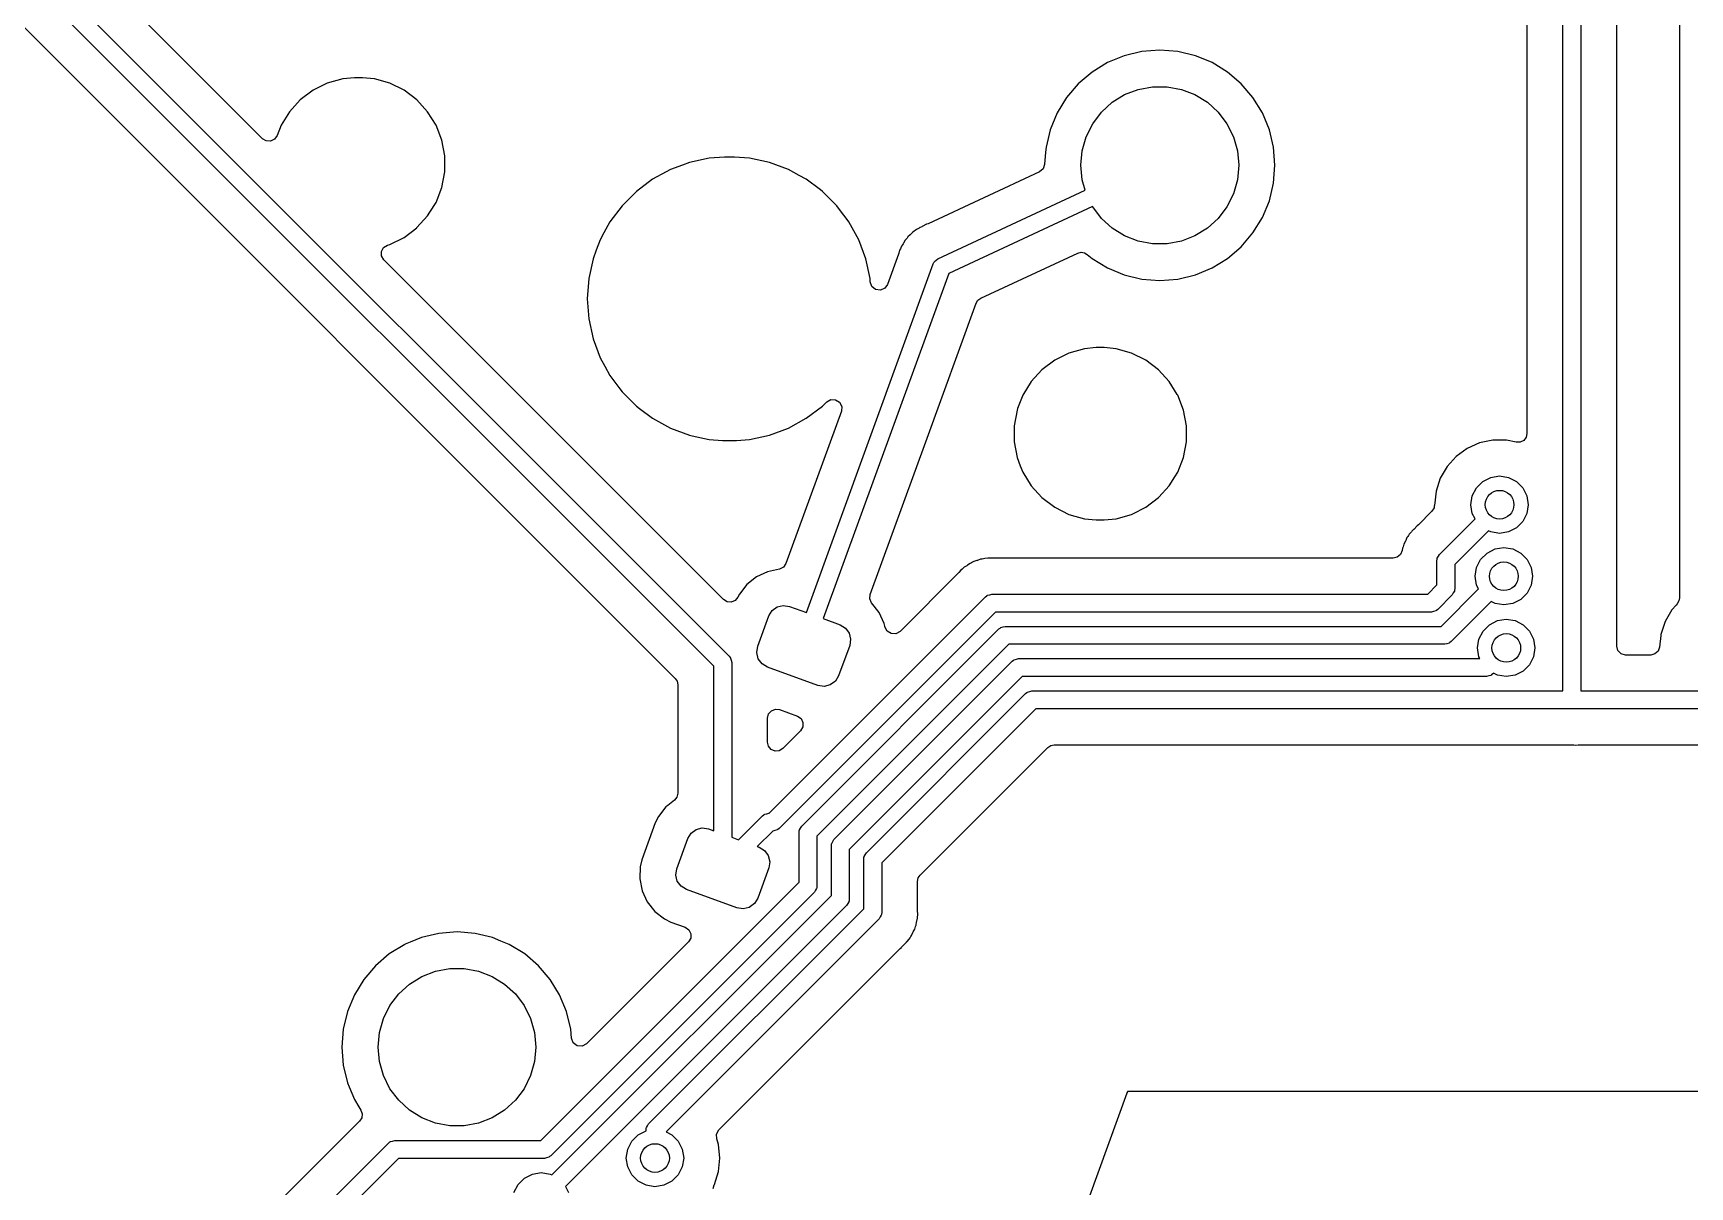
# Model space of a CAD drawing. Extents: x 1.74 to 9.58, y -5.96 to -1.79.
# Drawn here: x 4.716 to 5.625, y -3.85 to -3.217 of the extents above; entities that cross this region are included whole.
import ezdxf

# ---------------------------------------------------------------- set-up
doc = ezdxf.new("R2010")
doc.units = 0
doc.header["$MEASUREMENT"] = 0
doc.layers.add('BLACK', color=7, linetype='CONTINUOUS')

msp = doc.modelspace()

# ---------------------------------------------------------------- linework, layer by layer
at = {"layer": 'BLACK', "linetype": 'CONTINUOUS'}
for p, q in [((5.55508, -3.57776), (5.55508, -3.01775)), ((5.56492, -3.01757), (5.56492, -3.57776)), ((5.61907, -3.01768), (5.61907, -3.52665)), ((5.53537, -3.03402), (5.53537, -3.43647)), ((5.58463, -3.55317), (5.58463, -3.03423)), ((5.08916, -3.56413), (4.57347, -3.04844)), ((4.58449, -3.04554), (5.09756, -3.55862)), ((4.56052, -3.06336), (5.06803, -3.57087)), ((4.84156, -3.27474), (4.73093, -3.16412)), ((5.324, -3.22688), (5.31436, -3.22919)), ((5.33389, -3.2261), (5.324, -3.22688)), ((5.34378, -3.22688), (5.33389, -3.2261)), ((5.35342, -3.22919), (5.34378, -3.22688)), ((5.30519, -3.23299), (5.29674, -3.23817)), ((5.31436, -3.22919), (5.30519, -3.23299)), ((5.35591, -3.23022), (5.35342, -3.22919)), ((5.36258, -3.23299), (5.35591, -3.23022)), ((5.37104, -3.23817), (5.36258, -3.23299)), ((4.87712, -3.24424), (4.86928, -3.24815)), ((4.88554, -3.24184), (4.87712, -3.24424)), ((4.89208, -3.24124), (4.88554, -3.24184)), ((4.89645, -3.24124), (4.89208, -3.24124)), ((4.89208, -3.24124), (4.89208, -3.24124)), ((4.90299, -3.24184), (4.89645, -3.24124)), ((4.89645, -3.24124), (4.89645, -3.24124)), ((4.91141, -3.24424), (4.90299, -3.24184)), ((4.91925, -3.24815), (4.91141, -3.24424)), ((5.28919, -3.24461), (5.28275, -3.25215)), ((5.29674, -3.23817), (5.28919, -3.24461)), ((5.37858, -3.24461), (5.37104, -3.23817)), ((5.38502, -3.25215), (5.37858, -3.24461)), ((4.86229, -3.25342), (4.85638, -3.2599)), ((4.86928, -3.24815), (4.86229, -3.25342)), ((4.92624, -3.25342), (4.91925, -3.24815)), ((4.93214, -3.2599), (4.92624, -3.25342)), ((5.28275, -3.25215), (5.27757, -3.26061)), ((5.30779, -3.25475), (5.31458, -3.25054)), ((5.31458, -3.25054), (5.32204, -3.24765)), ((5.32204, -3.24765), (5.32989, -3.24618)), ((5.32989, -3.24618), (5.33788, -3.24618)), ((5.33788, -3.24618), (5.34574, -3.24765)), ((5.34574, -3.24765), (5.35319, -3.25054)), ((5.35319, -3.25054), (5.35999, -3.25475)), ((5.39021, -3.26061), (5.38502, -3.25215)), ((4.85638, -3.2599), (4.85177, -3.26735)), ((4.93675, -3.26735), (4.93214, -3.2599)), ((5.27757, -3.26061), (5.27377, -3.26977)), ((5.29707, -3.26651), (5.30188, -3.26013)), ((5.30188, -3.26013), (5.30779, -3.25475)), ((5.35999, -3.25475), (5.36589, -3.26013)), ((5.36589, -3.26013), (5.37071, -3.26651)), ((5.394, -3.26977), (5.39021, -3.26061)), ((4.85177, -3.26735), (4.84956, -3.27305)), ((4.93992, -3.27551), (4.93675, -3.26735)), ((4.93675, -3.26735), (4.93675, -3.26735)), ((5.27377, -3.26977), (5.27146, -3.27942)), ((5.29351, -3.27366), (5.29707, -3.26651)), ((5.37071, -3.26651), (5.37427, -3.27366)), ((5.39632, -3.27942), (5.394, -3.26977)), ((4.84362, -3.27597), (4.84156, -3.27474)), ((4.84602, -3.27607), (4.84362, -3.27597)), ((4.84817, -3.27501), (4.84602, -3.27607)), ((4.84956, -3.27305), (4.84817, -3.27501)), ((4.94153, -3.28412), (4.93992, -3.27551)), ((5.27146, -3.27942), (5.27125, -3.2821)), ((5.29058, -3.28931), (5.29132, -3.28135)), ((5.29132, -3.28135), (5.29351, -3.27366)), ((5.37427, -3.27366), (5.37646, -3.28135)), ((5.37646, -3.28135), (5.37719, -3.28931)), ((5.39709, -3.28931), (5.39632, -3.27942)), ((4.94153, -3.29288), (4.94153, -3.28412)), ((5.07196, -3.28917), (5.06535, -3.29163)), ((5.07577, -3.28775), (5.07196, -3.28917)), ((5.08664, -3.28538), (5.07577, -3.28775)), ((5.09496, -3.28479), (5.08664, -3.28538)), ((5.10052, -3.28479), (5.09496, -3.28479)), ((5.09496, -3.28479), (5.09496, -3.28479)), ((5.10884, -3.28538), (5.10052, -3.28479)), ((5.10052, -3.28479), (5.10052, -3.28479)), ((5.11971, -3.28775), (5.10884, -3.28538)), ((5.13013, -3.29163), (5.11971, -3.28775)), ((5.11971, -3.28775), (5.11971, -3.28775)), ((5.27072, -3.28886), (5.26986, -3.29126)), ((5.27125, -3.2821), (5.27072, -3.28881)), ((5.27072, -3.28881), (5.27072, -3.28886)), ((5.29132, -3.29726), (5.29058, -3.28931)), ((5.37719, -3.28931), (5.37646, -3.29726)), ((5.39632, -3.29919), (5.39709, -3.28931)), ((4.93992, -3.30149), (4.94153, -3.29288)), ((5.05558, -3.29697), (5.04668, -3.30363)), ((5.06306, -3.29288), (5.05558, -3.29697)), ((5.06535, -3.29163), (5.06306, -3.29288)), ((5.13603, -3.29486), (5.13013, -3.29163)), ((5.1399, -3.29697), (5.13603, -3.29486)), ((5.1477, -3.30281), (5.1399, -3.29697)), ((5.26791, -3.2929), (5.20674, -3.32142)), ((5.26986, -3.29126), (5.26791, -3.2929)), ((5.29294, -3.30297), (5.29132, -3.29726)), ((5.37646, -3.29726), (5.37427, -3.30495)), ((5.394, -3.30884), (5.39632, -3.29919)), ((4.93675, -3.30966), (4.93992, -3.30149)), ((5.04668, -3.30363), (5.03881, -3.3115)), ((5.1488, -3.30363), (5.1477, -3.30281)), ((5.15667, -3.3115), (5.1488, -3.30363)), ((5.21211, -3.34066), (5.29294, -3.30297)), ((5.37427, -3.30495), (5.37071, -3.3121)), ((5.39021, -3.318), (5.394, -3.30884)), ((4.92628, -3.32354), (4.93214, -3.31711)), ((4.93214, -3.31711), (4.93343, -3.31502)), ((4.93343, -3.31502), (4.93675, -3.30966)), ((5.03881, -3.3115), (5.03214, -3.32041)), ((5.15818, -3.31351), (5.15667, -3.3115)), ((5.16289, -3.31981), (5.15818, -3.31351)), ((5.29699, -3.31194), (5.21812, -3.34872)), ((5.29707, -3.3121), (5.29699, -3.31194)), ((5.30188, -3.31848), (5.29707, -3.3121)), ((5.37071, -3.3121), (5.36589, -3.31848)), ((5.38502, -3.32646), (5.39021, -3.318)), ((4.91925, -3.32886), (4.92624, -3.32358)), ((4.92624, -3.32358), (4.92628, -3.32354)), ((5.02884, -3.32646), (5.02681, -3.33017)), ((5.03214, -3.32041), (5.02884, -3.32646)), ((5.16334, -3.32041), (5.16289, -3.31981)), ((5.16867, -3.33017), (5.16334, -3.32041)), ((5.19844, -3.32594), (5.19726, -3.32719)), ((5.19911, -3.32552), (5.19844, -3.32594)), ((5.19972, -3.32506), (5.19911, -3.32552)), ((5.20031, -3.32454), (5.19972, -3.32506)), ((5.20185, -3.32377), (5.20031, -3.32454)), ((5.20225, -3.32354), (5.20185, -3.32377)), ((5.20238, -3.32346), (5.20225, -3.32354)), ((5.20337, -3.323), (5.20238, -3.32346)), ((5.2035, -3.32293), (5.20337, -3.323)), ((5.20597, -3.32168), (5.2035, -3.32293)), ((5.20674, -3.32142), (5.20597, -3.32168)), ((5.30779, -3.32387), (5.30188, -3.31848)), ((5.31458, -3.32807), (5.30779, -3.32387)), ((5.35999, -3.32387), (5.35319, -3.32807)), ((5.36589, -3.31848), (5.35999, -3.32387)), ((5.37858, -3.334), (5.38502, -3.32646)), ((4.9068, -3.33658), (4.90803, -3.33439)), ((4.90803, -3.33439), (4.91019, -3.33311)), ((4.91019, -3.33311), (4.91141, -3.33276)), ((4.91141, -3.33276), (4.91925, -3.32886)), ((5.02468, -3.3359), (5.02292, -3.34059)), ((5.02681, -3.33017), (5.02468, -3.3359)), ((5.17256, -3.34059), (5.16867, -3.33017)), ((5.19115, -3.3359), (5.19071, -3.33757)), ((5.19153, -3.33521), (5.19115, -3.3359)), ((5.19185, -3.33452), (5.19153, -3.33521)), ((5.19212, -3.33377), (5.19185, -3.33452)), ((5.19263, -3.33302), (5.19212, -3.33377)), ((5.19309, -3.33235), (5.19263, -3.33302)), ((5.19333, -3.33196), (5.19309, -3.33235)), ((5.19416, -3.33046), (5.19333, -3.33196)), ((5.19471, -3.32989), (5.19416, -3.33046)), ((5.19519, -3.32929), (5.19471, -3.32989)), ((5.19563, -3.32864), (5.19519, -3.32929)), ((5.19693, -3.32751), (5.19563, -3.32864)), ((5.19726, -3.32719), (5.19693, -3.32751)), ((5.32204, -3.33096), (5.31458, -3.32807)), ((5.32989, -3.33243), (5.32204, -3.33096)), ((5.33788, -3.33243), (5.32989, -3.33243)), ((5.34574, -3.33096), (5.33788, -3.33243)), ((5.35319, -3.32807), (5.34574, -3.33096)), ((5.37104, -3.34044), (5.37858, -3.334)), ((4.90681, -3.33909), (4.9068, -3.33658)), ((4.90807, -3.34126), (4.90681, -3.33909)), ((5.09449, -3.52767), (4.90807, -3.34126)), ((5.02292, -3.34059), (5.02056, -3.35147)), ((5.13995, -3.5347), (5.20957, -3.34344)), ((5.17492, -3.35147), (5.17256, -3.34059)), ((5.19058, -3.338), (5.18451, -3.35467)), ((5.19071, -3.33757), (5.19058, -3.338)), ((5.20957, -3.34344), (5.20998, -3.34266)), ((5.20998, -3.34266), (5.21003, -3.34249)), ((5.21003, -3.34249), (5.21011, -3.34242)), ((5.21011, -3.34242), (5.21023, -3.3422)), ((5.21023, -3.3422), (5.2112, -3.34146)), ((5.2112, -3.34146), (5.21211, -3.34066)), ((5.23568, -3.36227), (5.28886, -3.33747)), ((5.28886, -3.33747), (5.29066, -3.33702)), ((5.29066, -3.33702), (5.29249, -3.33727)), ((5.29249, -3.33727), (5.2941, -3.33819)), ((5.2941, -3.33819), (5.29674, -3.34044)), ((5.29674, -3.34044), (5.30519, -3.34562)), ((5.36258, -3.34562), (5.37104, -3.34044)), ((5.02056, -3.35147), (5.01977, -3.36256)), ((5.21812, -3.34872), (5.1492, -3.53807)), ((5.17506, -3.35335), (5.17492, -3.35147)), ((5.17594, -3.35582), (5.17506, -3.35335)), ((5.30519, -3.34562), (5.31436, -3.34942)), ((5.31436, -3.34942), (5.324, -3.35173)), ((5.324, -3.35173), (5.33389, -3.35251)), ((5.33389, -3.35251), (5.34378, -3.35173)), ((5.34378, -3.35173), (5.35342, -3.34942)), ((5.35342, -3.34942), (5.36258, -3.34562)), ((5.01977, -3.36256), (5.02056, -3.37366)), ((5.17797, -3.35747), (5.17594, -3.35582)), ((5.18057, -3.35784), (5.17797, -3.35747)), ((5.18299, -3.3568), (5.18057, -3.35784)), ((5.18451, -3.35467), (5.18299, -3.3568)), ((5.23315, -3.36503), (5.23414, -3.3634)), ((5.23414, -3.3634), (5.23568, -3.36227)), ((5.2055, -3.441), (5.23315, -3.36503)), ((5.02056, -3.37366), (5.02292, -3.38453)), ((5.02292, -3.38453), (5.02292, -3.38453)), ((5.02292, -3.38453), (5.02681, -3.39495)), ((5.2925, -3.38996), (5.28407, -3.39236)), ((5.29903, -3.38936), (5.2925, -3.38996)), ((5.3034, -3.38936), (5.29903, -3.38936)), ((5.29903, -3.38936), (5.29903, -3.38936)), ((5.30994, -3.38996), (5.3034, -3.38936)), ((5.3034, -3.38936), (5.3034, -3.38936)), ((5.31836, -3.39236), (5.30994, -3.38996)), ((5.02681, -3.39495), (5.02935, -3.3996)), ((5.02935, -3.3996), (5.03214, -3.40472)), ((5.27623, -3.39627), (5.26924, -3.40154)), ((5.28407, -3.39236), (5.27623, -3.39627)), ((5.32621, -3.39627), (5.31836, -3.39236)), ((5.3332, -3.40154), (5.32621, -3.39627)), ((5.03214, -3.40472), (5.03703, -3.41124)), ((5.26334, -3.40802), (5.25873, -3.41546)), ((5.26924, -3.40154), (5.26334, -3.40802)), ((5.3391, -3.40802), (5.3332, -3.40154)), ((5.3435, -3.41513), (5.3391, -3.40802)), ((5.03703, -3.41124), (5.03881, -3.41362)), ((5.03881, -3.41362), (5.04668, -3.42149)), ((5.15114, -3.41916), (5.15341, -3.41787)), ((5.15341, -3.41787), (5.15602, -3.41794)), ((5.15602, -3.41794), (5.15822, -3.41934)), ((5.25873, -3.41546), (5.2559, -3.42277)), ((5.34371, -3.41546), (5.3435, -3.41513)), ((5.34687, -3.42363), (5.34371, -3.41546)), ((5.04668, -3.42149), (5.04838, -3.42277)), ((5.04838, -3.42277), (5.05558, -3.42816)), ((5.15918, -3.42428), (5.12874, -3.50791)), ((5.1399, -3.42816), (5.1488, -3.42149)), ((5.1488, -3.42149), (5.15114, -3.41916)), ((5.15822, -3.41934), (5.15938, -3.42168)), ((5.15938, -3.42168), (5.15918, -3.42428)), ((5.25556, -3.42363), (5.25395, -3.43224)), ((5.2559, -3.42277), (5.25556, -3.42363)), ((5.34848, -3.43224), (5.34687, -3.42363)), ((5.05558, -3.42816), (5.05558, -3.42816)), ((5.05558, -3.42816), (5.06535, -3.43349)), ((5.06535, -3.43349), (5.07577, -3.43738)), ((5.11971, -3.43738), (5.13013, -3.43349)), ((5.13013, -3.43349), (5.1399, -3.42816)), ((5.25395, -3.43224), (5.25395, -3.441)), ((5.34848, -3.441), (5.34848, -3.43224)), ((5.07577, -3.43738), (5.07577, -3.43738)), ((5.07577, -3.43738), (5.07577, -3.43738)), ((5.07577, -3.43738), (5.07732, -3.43771)), ((5.07732, -3.43771), (5.08664, -3.43974)), ((5.08664, -3.43974), (5.09391, -3.44026)), ((5.09391, -3.44026), (5.09496, -3.44034)), ((5.09496, -3.44034), (5.09496, -3.44034)), ((5.09496, -3.44034), (5.10052, -3.44034)), ((5.10052, -3.44034), (5.10157, -3.44026)), ((5.10052, -3.44034), (5.10052, -3.44034)), ((5.10157, -3.44026), (5.10884, -3.43974)), ((5.10884, -3.43974), (5.11971, -3.43738)), ((5.17502, -3.52475), (5.2055, -3.441)), ((5.25395, -3.441), (5.25556, -3.44961)), ((5.34687, -3.44961), (5.34848, -3.441)), ((5.50251, -3.44467), (5.49648, -3.44905)), ((5.50932, -3.44164), (5.50251, -3.44467)), ((5.51661, -3.44009), (5.50932, -3.44164)), ((5.52406, -3.44009), (5.51661, -3.44009)), ((5.51661, -3.44009), (5.51661, -3.44009)), ((5.52948, -3.44124), (5.52406, -3.44009)), ((5.52406, -3.44009), (5.52406, -3.44009)), ((5.53163, -3.44122), (5.52948, -3.44124)), ((5.53356, -3.44026), (5.53163, -3.44122)), ((5.5349, -3.43857), (5.53356, -3.44026)), ((5.53537, -3.43647), (5.5349, -3.43857)), ((5.25556, -3.44961), (5.25735, -3.45423)), ((5.25735, -3.45423), (5.25873, -3.45778)), ((5.34371, -3.45778), (5.34687, -3.44961)), ((5.49648, -3.44905), (5.49149, -3.45459)), ((5.25873, -3.45778), (5.26334, -3.46523)), ((5.3391, -3.46523), (5.34214, -3.4603)), ((5.34214, -3.4603), (5.34371, -3.45778)), ((5.48777, -3.46105), (5.48547, -3.46813)), ((5.49149, -3.45459), (5.48777, -3.46105)), ((5.50759, -3.46629), (5.51108, -3.46281)), ((5.51108, -3.46281), (5.51547, -3.46057)), ((5.51547, -3.46057), (5.52033, -3.4598)), ((5.52033, -3.4598), (5.5252, -3.46057)), ((5.5252, -3.46057), (5.52959, -3.46281)), ((5.52959, -3.46281), (5.53307, -3.46629)), ((5.26334, -3.46523), (5.26924, -3.4717)), ((5.26924, -3.4717), (5.27623, -3.47698)), ((5.32621, -3.47698), (5.3332, -3.4717)), ((5.3332, -3.4717), (5.33345, -3.47143)), ((5.33345, -3.47143), (5.3391, -3.46523)), ((5.48547, -3.46813), (5.48463, -3.47606)), ((5.50459, -3.47555), (5.50536, -3.47068)), ((5.50536, -3.47068), (5.50759, -3.46629)), ((5.53307, -3.46629), (5.53531, -3.47068)), ((5.53531, -3.47068), (5.53608, -3.47555)), ((5.27623, -3.47698), (5.28407, -3.48088)), ((5.28407, -3.48088), (5.2925, -3.48328)), ((5.30994, -3.48328), (5.31836, -3.48088)), ((5.31836, -3.48088), (5.31913, -3.4805)), ((5.31913, -3.4805), (5.32621, -3.47698)), ((5.48324, -3.47909), (5.47577, -3.48656)), ((5.48439, -3.47727), (5.48324, -3.47909)), ((5.48453, -3.47605), (5.48439, -3.47727)), ((5.48463, -3.47606), (5.48453, -3.47605)), ((5.50536, -3.48041), (5.50459, -3.47555)), ((5.50685, -3.48334), (5.50536, -3.48041)), ((5.53531, -3.48041), (5.53307, -3.4848)), ((5.53608, -3.47555), (5.53531, -3.48041)), ((5.2925, -3.48328), (5.29903, -3.48389)), ((5.29903, -3.48389), (5.29903, -3.48389)), ((5.29903, -3.48389), (5.3034, -3.48389)), ((5.3034, -3.48389), (5.30994, -3.48328)), ((5.3034, -3.48389), (5.3034, -3.48389)), ((5.47197, -3.49043), (5.4708, -3.49169)), ((5.47227, -3.49008), (5.47197, -3.49043)), ((5.47237, -3.48996), (5.47227, -3.49008)), ((5.47314, -3.48919), (5.47237, -3.48996)), ((5.47324, -3.48908), (5.47314, -3.48919)), ((5.47513, -3.48707), (5.47324, -3.48908)), ((5.47577, -3.48656), (5.47513, -3.48707)), ((5.4874, -3.5028), (5.50685, -3.48334)), ((5.51422, -3.48989), (5.4958, -3.50831)), ((5.51547, -3.49052), (5.51422, -3.48989)), ((5.52033, -3.49129), (5.51547, -3.49052)), ((5.5252, -3.49052), (5.52033, -3.49129)), ((5.52959, -3.48829), (5.5252, -3.49052)), ((5.53307, -3.4848), (5.52959, -3.48829)), ((5.46704, -3.49935), (5.46682, -3.50078)), ((5.46736, -3.49863), (5.46704, -3.49935)), ((5.4676, -3.4979), (5.46736, -3.49863)), ((5.4678, -3.49714), (5.4676, -3.4979)), ((5.46863, -3.49563), (5.4678, -3.49714)), ((5.46883, -3.49522), (5.46863, -3.49563)), ((5.46951, -3.49364), (5.46883, -3.49522)), ((5.47, -3.49302), (5.46951, -3.49364)), ((5.47042, -3.49238), (5.47, -3.49302)), ((5.4708, -3.49169), (5.47042, -3.49238)), ((5.51783, -3.49985), (5.52269, -3.49908)), ((5.52269, -3.49908), (5.52756, -3.49985)), ((5.12874, -3.50791), (5.12734, -3.50993)), ((5.22838, -3.50879), (5.228, -3.50904)), ((5.22977, -3.50778), (5.22838, -3.50879)), ((5.23051, -3.50749), (5.22977, -3.50778)), ((5.2312, -3.50715), (5.23051, -3.50749)), ((5.23187, -3.50675), (5.2312, -3.50715)), ((5.23353, -3.50627), (5.23187, -3.50675)), ((5.23396, -3.50612), (5.23353, -3.50627)), ((5.23556, -3.50549), (5.23396, -3.50612)), ((5.23634, -3.50539), (5.23556, -3.50549)), ((5.23709, -3.50523), (5.23634, -3.50539)), ((5.23785, -3.50501), (5.23709, -3.50523)), ((5.23957, -3.50496), (5.23785, -3.50501)), ((5.24003, -3.50492), (5.23957, -3.50496)), ((5.24018, -3.5049), (5.24003, -3.50492)), ((5.24127, -3.5049), (5.24018, -3.5049)), ((5.24142, -3.5049), (5.24127, -3.5049)), ((5.24418, -3.50481), (5.24142, -3.5049)), ((5.24499, -3.5049), (5.24418, -3.50481)), ((5.43658, -3.5049), (5.24499, -3.5049)), ((5.46199, -3.5049), (5.43658, -3.5049)), ((5.46421, -3.50437), (5.46199, -3.5049)), ((5.46594, -3.50289), (5.46421, -3.50437)), ((5.46682, -3.50078), (5.46594, -3.50289)), ((5.48596, -3.50628), (5.48608, -3.50541)), ((5.48596, -3.51955), (5.48596, -3.50628)), ((5.48607, -3.50523), (5.48612, -3.50514)), ((5.48608, -3.50541), (5.48607, -3.50523)), ((5.48612, -3.50514), (5.48616, -3.50489)), ((5.48616, -3.50489), (5.48681, -3.50386)), ((5.48681, -3.50386), (5.4874, -3.5028)), ((5.4958, -3.50831), (5.4958, -3.52159)), ((5.50772, -3.50996), (5.50995, -3.50557)), ((5.50995, -3.50557), (5.51344, -3.50208)), ((5.51344, -3.50208), (5.51783, -3.49985)), ((5.52756, -3.49985), (5.53195, -3.50208)), ((5.53195, -3.50208), (5.53544, -3.50557)), ((5.53544, -3.50557), (5.53767, -3.50996)), ((5.11258, -3.51519), (5.10734, -3.51933)), ((5.11863, -3.51236), (5.11258, -3.51519)), ((5.12514, -3.51102), (5.11863, -3.51236)), ((5.12734, -3.50993), (5.12514, -3.51102)), ((5.22334, -3.5131), (5.19135, -3.54509)), ((5.22364, -3.51276), (5.22334, -3.5131)), ((5.22474, -3.51143), (5.22364, -3.51276)), ((5.22538, -3.51097), (5.22474, -3.51143)), ((5.22596, -3.51047), (5.22538, -3.51097)), ((5.22652, -3.50991), (5.22596, -3.51047)), ((5.228, -3.50904), (5.22652, -3.50991)), ((5.50695, -3.51483), (5.50772, -3.50996)), ((5.50772, -3.51969), (5.50695, -3.51483)), ((5.53767, -3.50996), (5.53844, -3.51483)), ((5.53844, -3.51483), (5.53767, -3.51969)), ((5.10233, -3.52635), (5.10087, -3.52813)), ((5.1032, -3.52457), (5.10233, -3.52635)), ((5.10734, -3.51933), (5.1032, -3.52457)), ((5.11948, -3.64482), (5.23825, -3.52605)), ((5.17479, -3.5272), (5.17502, -3.52475)), ((5.23825, -3.52605), (5.23896, -3.52552)), ((5.23896, -3.52552), (5.23907, -3.52539)), ((5.23907, -3.52539), (5.23917, -3.52536)), ((5.23917, -3.52536), (5.23937, -3.52521)), ((5.23937, -3.52521), (5.24056, -3.52495)), ((5.24056, -3.52495), (5.24173, -3.52461)), ((5.24173, -3.52461), (5.43346, -3.52461)), ((5.43346, -3.52461), (5.47663, -3.52461)), ((5.47663, -3.52461), (5.4809, -3.52461)), ((5.4809, -3.52461), (5.48596, -3.51955)), ((5.49436, -3.52507), (5.48642, -3.53301)), ((5.48824, -3.54232), (5.50878, -3.52178)), ((5.49494, -3.524), (5.49436, -3.52507)), ((5.4956, -3.52297), (5.49494, -3.524)), ((5.49564, -3.52273), (5.4956, -3.52297)), ((5.49569, -3.52263), (5.49564, -3.52273)), ((5.4958, -3.52159), (5.49567, -3.52246)), ((5.49567, -3.52246), (5.49569, -3.52263)), ((5.50878, -3.52178), (5.50772, -3.51969)), ((5.53544, -3.52408), (5.53195, -3.52757)), ((5.53767, -3.51969), (5.53544, -3.52408)), ((5.61907, -3.52665), (5.61875, -3.5284)), ((5.09646, -3.52887), (5.09449, -3.52767)), ((5.09875, -3.52904), (5.09646, -3.52887)), ((5.10087, -3.52813), (5.09875, -3.52904)), ((5.11935, -3.53663), (5.12114, -3.53368)), ((5.12114, -3.53368), (5.12393, -3.53163)), ((5.12393, -3.53163), (5.12729, -3.53081)), ((5.24377, -3.53445), (5.125, -3.65322)), ((5.12729, -3.53081), (5.1307, -3.53134)), ((5.1307, -3.53134), (5.13995, -3.5347)), ((5.17578, -3.52945), (5.17479, -3.5272)), ((5.1799, -3.53466), (5.17578, -3.52945)), ((5.18272, -3.54072), (5.1799, -3.53466)), ((5.43346, -3.53445), (5.24377, -3.53445)), ((5.47663, -3.53445), (5.43346, -3.53445)), ((5.48294, -3.53445), (5.47663, -3.53445)), ((5.48411, -3.53411), (5.48294, -3.53445)), ((5.4853, -3.53385), (5.48411, -3.53411)), ((5.4855, -3.5337), (5.4853, -3.53385)), ((5.4856, -3.53367), (5.4855, -3.5337)), ((5.48571, -3.53353), (5.4856, -3.53367)), ((5.48642, -3.53301), (5.48571, -3.53353)), ((5.51574, -3.52874), (5.49376, -3.55072)), ((5.51783, -3.5298), (5.51574, -3.52874)), ((5.52269, -3.53057), (5.51783, -3.5298)), ((5.52756, -3.5298), (5.52269, -3.53057)), ((5.53195, -3.52757), (5.52756, -3.5298)), ((5.61486, -3.5332), (5.61113, -3.53965)), ((5.61716, -3.53065), (5.61486, -3.5332)), ((5.61782, -3.52991), (5.61716, -3.53065)), ((5.61875, -3.5284), (5.61782, -3.52991)), ((5.11329, -3.55328), (5.11935, -3.53663)), ((5.13739, -3.65196), (5.24559, -3.54376)), ((5.1492, -3.53807), (5.15845, -3.54144)), ((5.15845, -3.54144), (5.16141, -3.54323)), ((5.16141, -3.54323), (5.16345, -3.54602)), ((5.18303, -3.54223), (5.18272, -3.54072)), ((5.18311, -3.54262), (5.18303, -3.54223)), ((5.1843, -3.54493), (5.18311, -3.54262)), ((5.18649, -3.54631), (5.1843, -3.54493)), ((5.19135, -3.54509), (5.18909, -3.54637)), ((5.24559, -3.54376), (5.24629, -3.54324)), ((5.24629, -3.54324), (5.24641, -3.5431)), ((5.24641, -3.5431), (5.24651, -3.54307)), ((5.24651, -3.54307), (5.24671, -3.54292)), ((5.24671, -3.54292), (5.2479, -3.54267)), ((5.2479, -3.54267), (5.24907, -3.54232)), ((5.24907, -3.54232), (5.45276, -3.54232)), ((5.45276, -3.54232), (5.46929, -3.54232)), ((5.46929, -3.54232), (5.48824, -3.54232)), ((5.50904, -3.54929), (5.51128, -3.5449)), ((5.51128, -3.5449), (5.51476, -3.54141)), ((5.51476, -3.54141), (5.51915, -3.53918)), ((5.51915, -3.53918), (5.52402, -3.53841)), ((5.52402, -3.53841), (5.52888, -3.53918)), ((5.52888, -3.53918), (5.53327, -3.54141)), ((5.53327, -3.54141), (5.53676, -3.5449)), ((5.53676, -3.5449), (5.53899, -3.54929)), ((5.61113, -3.53965), (5.60883, -3.54674)), ((5.11277, -3.5567), (5.11329, -3.55328)), ((5.25111, -3.55217), (5.1458, -3.65748)), ((5.16375, -3.55279), (5.15769, -3.56944)), ((5.16345, -3.54602), (5.16427, -3.54937)), ((5.16427, -3.54937), (5.16375, -3.55279)), ((5.18909, -3.54637), (5.18649, -3.54631)), ((5.45276, -3.55217), (5.25111, -3.55217)), ((5.46929, -3.55217), (5.45276, -3.55217)), ((5.49028, -3.55217), (5.46929, -3.55217)), ((5.49144, -3.55182), (5.49028, -3.55217)), ((5.49263, -3.55156), (5.49144, -3.55182)), ((5.49283, -3.55141), (5.49263, -3.55156)), ((5.49294, -3.55138), (5.49283, -3.55141)), ((5.49305, -3.55125), (5.49294, -3.55138)), ((5.49376, -3.55072), (5.49305, -3.55125)), ((5.50827, -3.55415), (5.50904, -3.54929)), ((5.50904, -3.55902), (5.50827, -3.55415)), ((5.53899, -3.54929), (5.53976, -3.55415)), ((5.53976, -3.55415), (5.53899, -3.55902)), ((5.58528, -3.55561), (5.58463, -3.55317)), ((5.6081, -3.55368), (5.60729, -3.5559)), ((5.60878, -3.54725), (5.6081, -3.55368)), ((5.60883, -3.54674), (5.60878, -3.54725)), ((5.09756, -3.55862), (5.09809, -3.55932)), ((5.09809, -3.55932), (5.09822, -3.55943)), ((5.09822, -3.55943), (5.09825, -3.55954)), ((5.09825, -3.55954), (5.0984, -3.55974)), ((5.0984, -3.55974), (5.09866, -3.56093)), ((5.09866, -3.56093), (5.099, -3.56209)), ((5.099, -3.56209), (5.099, -3.65806)), ((5.11359, -3.56005), (5.11277, -3.5567)), ((5.11563, -3.56284), (5.11359, -3.56005)), ((5.11859, -3.56463), (5.11563, -3.56284)), ((5.15511, -3.6593), (5.25293, -3.56148)), ((5.25293, -3.56148), (5.25363, -3.56095)), ((5.25363, -3.56095), (5.25375, -3.56082)), ((5.25375, -3.56082), (5.25385, -3.56079)), ((5.25385, -3.56079), (5.25405, -3.56064)), ((5.25405, -3.56064), (5.25524, -3.56038)), ((5.25524, -3.56038), (5.25641, -3.56004)), ((5.25641, -3.56004), (5.50956, -3.56004)), ((5.50956, -3.56004), (5.50904, -3.55902)), ((5.53676, -3.56341), (5.53327, -3.56689)), ((5.53899, -3.55902), (5.53676, -3.56341)), ((5.58707, -3.5574), (5.58528, -3.55561)), ((5.58951, -3.55805), (5.58707, -3.5574)), ((5.60325, -3.55805), (5.58951, -3.55805)), ((5.60554, -3.55748), (5.60325, -3.55805)), ((5.60729, -3.5559), (5.60554, -3.55748)), ((5.06803, -3.57087), (5.06909, -3.57245)), ((5.06909, -3.57245), (5.06946, -3.57432)), ((5.08916, -3.65448), (5.08916, -3.56413)), ((5.14633, -3.57473), (5.11859, -3.56463)), ((5.15589, -3.57239), (5.15311, -3.57444)), ((5.15769, -3.56944), (5.15589, -3.57239)), ((5.25845, -3.56988), (5.16351, -3.66482)), ((5.51321, -3.56988), (5.25845, -3.56988)), ((5.51438, -3.56954), (5.51321, -3.56988)), ((5.51557, -3.56928), (5.51438, -3.56954)), ((5.51577, -3.56913), (5.51557, -3.56928)), ((5.51587, -3.5691), (5.51577, -3.56913)), ((5.51598, -3.56897), (5.51587, -3.5691)), ((5.51669, -3.56844), (5.51598, -3.56897)), ((5.51706, -3.56807), (5.51669, -3.56844)), ((5.51915, -3.56913), (5.51706, -3.56807)), ((5.52402, -3.5699), (5.51915, -3.56913)), ((5.52888, -3.56913), (5.52402, -3.5699)), ((5.53327, -3.56689), (5.52888, -3.56913)), ((5.06946, -3.57432), (5.06946, -3.63387)), ((5.14975, -3.57526), (5.14633, -3.57473)), ((5.15311, -3.57444), (5.14975, -3.57526)), ((5.1729, -3.66657), (5.26027, -3.5792)), ((5.26027, -3.5792), (5.26097, -3.57867)), ((5.26097, -3.57867), (5.26109, -3.57854)), ((5.26109, -3.57854), (5.26119, -3.57851)), ((5.26119, -3.57851), (5.26139, -3.57836)), ((5.26139, -3.57836), (5.26258, -3.5781)), ((5.26258, -3.5781), (5.26375, -3.57776)), ((5.26375, -3.57776), (5.55508, -3.57776)), ((5.56492, -3.57776), (6.28543, -3.57776)), ((5.11871, -3.59262), (5.11926, -3.59037)), ((5.11926, -3.59037), (5.12079, -3.58862)), ((5.12079, -3.58862), (5.12295, -3.58778)), ((5.12295, -3.58778), (5.12526, -3.58803)), ((5.12526, -3.58803), (5.13502, -3.59159)), ((5.26579, -3.5876), (5.1813, -3.67209)), ((5.5626, -3.5876), (5.26579, -3.5876)), ((6.28051, -3.5876), (5.5626, -3.5876)), ((5.11871, -3.60594), (5.11871, -3.59262)), ((5.13681, -3.59963), (5.12704, -3.60939)), ((5.13502, -3.59159), (5.13703, -3.59296)), ((5.13804, -3.59754), (5.13681, -3.59963)), ((5.13703, -3.59296), (5.13812, -3.59512)), ((5.13812, -3.59512), (5.13804, -3.59754)), ((5.11924, -3.60815), (5.11871, -3.60594)), ((5.12072, -3.60989), (5.11924, -3.60815)), ((5.20243, -3.67882), (5.27252, -3.60873)), ((5.27252, -3.60873), (5.2741, -3.60767)), ((5.2741, -3.60767), (5.27597, -3.6073)), ((5.27597, -3.6073), (5.55949, -3.6073)), ((5.55949, -3.6073), (5.56028, -3.6073)), ((5.56028, -3.6073), (5.56104, -3.60736)), ((5.56104, -3.60736), (5.56182, -3.60749)), ((5.56182, -3.60749), (5.56353, -3.60732)), ((5.56353, -3.60732), (5.56399, -3.6073)), ((5.56399, -3.6073), (5.56415, -3.6073)), ((5.56415, -3.6073), (6.25593, -3.6073)), ((5.12283, -3.61076), (5.12072, -3.60989)), ((5.1251, -3.61058), (5.12283, -3.61076)), ((5.12704, -3.60939), (5.1251, -3.61058)), ((5.06897, -3.636), (5.0676, -3.6377)), ((5.06946, -3.63387), (5.06897, -3.636)), ((5.0629, -3.64141), (5.05876, -3.64665)), ((5.06399, -3.64056), (5.0629, -3.64141)), ((5.0676, -3.6377), (5.06399, -3.64056)), ((5.1171, -3.64542), (5.11829, -3.64516)), ((5.11829, -3.64516), (5.11946, -3.64482)), ((5.11946, -3.64482), (5.11948, -3.64482)), ((5.05705, -3.65019), (5.04969, -3.67042)), ((5.05876, -3.64665), (5.05705, -3.65019)), ((5.07671, -3.65576), (5.0795, -3.65372)), ((5.0795, -3.65372), (5.08285, -3.6529)), ((5.08285, -3.6529), (5.08627, -3.65342)), ((5.08627, -3.65342), (5.08916, -3.65448)), ((5.1028, -3.65944), (5.11598, -3.64626)), ((5.11598, -3.64626), (5.11669, -3.64574)), ((5.11669, -3.64574), (5.1168, -3.6456)), ((5.1168, -3.6456), (5.1169, -3.64557)), ((5.1169, -3.64557), (5.1171, -3.64542)), ((5.12269, -3.65432), (5.12152, -3.65466)), ((5.12388, -3.65406), (5.12269, -3.65432)), ((5.12407, -3.65391), (5.12388, -3.65406)), ((5.12418, -3.65388), (5.12407, -3.65391)), ((5.12429, -3.65375), (5.12418, -3.65388)), ((5.125, -3.65322), (5.12429, -3.65375)), ((5.13607, -3.65439), (5.13612, -3.6543)), ((5.13612, -3.6543), (5.13615, -3.65405)), ((5.13615, -3.65405), (5.13681, -3.65303)), ((5.13681, -3.65303), (5.13739, -3.65196)), ((5.06886, -3.67537), (5.07492, -3.65872)), ((5.07492, -3.65872), (5.07671, -3.65576)), ((5.099, -3.65806), (5.1028, -3.65944)), ((5.1215, -3.65466), (5.11301, -3.66316)), ((5.11301, -3.66316), (5.11402, -3.66352)), ((5.12152, -3.65466), (5.1215, -3.65466)), ((5.13595, -3.65544), (5.13608, -3.65457)), ((5.13595, -3.68268), (5.13595, -3.65544)), ((5.13608, -3.65457), (5.13607, -3.65439)), ((5.1458, -3.65748), (5.1458, -3.68472)), ((5.15367, -3.66278), (5.15379, -3.66191)), ((5.15367, -3.69002), (5.15367, -3.66278)), ((5.15378, -3.66173), (5.15383, -3.66164)), ((5.15379, -3.66191), (5.15378, -3.66173)), ((5.15383, -3.66164), (5.15387, -3.66139)), ((5.15387, -3.66139), (5.15453, -3.66037)), ((5.15453, -3.66037), (5.15511, -3.6593)), ((5.04969, -3.67042), (5.04873, -3.67423)), ((5.11402, -3.66352), (5.11697, -3.66532)), ((5.11697, -3.66532), (5.11901, -3.6681)), ((5.11901, -3.6681), (5.11984, -3.67146)), ((5.11984, -3.67146), (5.11931, -3.67488)), ((5.16351, -3.66482), (5.16351, -3.69206)), ((5.17146, -3.67005), (5.17158, -3.66918)), ((5.17146, -3.69728), (5.17146, -3.67005)), ((5.17157, -3.669), (5.17162, -3.66891)), ((5.17158, -3.66918), (5.17157, -3.669)), ((5.17162, -3.66891), (5.17166, -3.66866)), ((5.17166, -3.66866), (5.17231, -3.66764)), ((5.17231, -3.66764), (5.1729, -3.66657)), ((5.1813, -3.67209), (5.1813, -3.69932)), ((5.04854, -3.68062), (5.04853, -3.6809)), ((5.04853, -3.6809), (5.04988, -3.68744)), ((5.04873, -3.67423), (5.04854, -3.68062)), ((5.04873, -3.67423), (5.04873, -3.67423)), ((5.04873, -3.67423), (5.04873, -3.67423)), ((5.06833, -3.67878), (5.06886, -3.67537)), ((5.06915, -3.68214), (5.06833, -3.67878)), ((5.11931, -3.67488), (5.11325, -3.69152)), ((5.201, -3.68227), (5.20138, -3.6804)), ((5.20138, -3.6804), (5.20243, -3.67882)), ((4.99423, -3.8244), (5.13595, -3.68268)), ((5.14435, -3.6882), (4.99975, -3.8328)), ((5.00033, -3.84336), (5.15367, -3.69002)), ((5.04988, -3.68744), (5.0527, -3.69349)), ((5.0712, -3.68493), (5.06915, -3.68214)), ((5.07415, -3.68672), (5.0712, -3.68493)), ((5.1019, -3.69682), (5.07415, -3.68672)), ((5.14494, -3.68713), (5.14435, -3.6882)), ((5.1456, -3.6861), (5.14494, -3.68713)), ((5.14563, -3.68586), (5.1456, -3.6861)), ((5.14568, -3.68576), (5.14563, -3.68586)), ((5.1458, -3.68472), (5.14567, -3.68559)), ((5.14567, -3.68559), (5.14568, -3.68576)), ((5.201, -3.69793), (5.201, -3.68227)), ((5.16207, -3.69553), (5.00783, -3.84977)), ((5.0527, -3.69349), (5.0527, -3.69349)), ((5.0527, -3.69349), (5.0527, -3.69349)), ((5.0527, -3.69349), (5.05685, -3.69873)), ((5.05343, -3.81531), (5.17146, -3.69728)), ((5.05685, -3.69873), (5.06208, -3.70287)), ((5.10531, -3.69735), (5.1019, -3.69682)), ((5.10867, -3.69652), (5.10531, -3.69735)), ((5.11146, -3.69448), (5.10867, -3.69652)), ((5.11325, -3.69152), (5.11146, -3.69448)), ((5.16265, -3.69447), (5.16207, -3.69553)), ((5.16331, -3.69344), (5.16265, -3.69447)), ((5.16335, -3.6932), (5.16331, -3.69344)), ((5.1634, -3.6931), (5.16335, -3.6932)), ((5.16351, -3.69206), (5.16339, -3.69292)), ((5.16339, -3.69292), (5.1634, -3.6931)), ((5.1813, -3.69932), (5.18117, -3.70019)), ((5.20103, -3.69839), (5.201, -3.69793)), ((5.20119, -3.7001), (5.20103, -3.69839)), ((5.06208, -3.70287), (5.06562, -3.70459)), ((5.17986, -3.7028), (5.06296, -3.8197)), ((5.06562, -3.70459), (5.07349, -3.70745)), ((5.07349, -3.70745), (5.07549, -3.70882)), ((5.07549, -3.70882), (5.07659, -3.71098)), ((5.18044, -3.70173), (5.17986, -3.7028)), ((5.1811, -3.70071), (5.18044, -3.70173)), ((5.18114, -3.70046), (5.1811, -3.70071)), ((5.18119, -3.70037), (5.18114, -3.70046)), ((5.18117, -3.70019), (5.18119, -3.70037)), ((5.19865, -3.70992), (5.19946, -3.70846)), ((5.19946, -3.70846), (5.19965, -3.7077)), ((5.19965, -3.7077), (5.1999, -3.70697)), ((5.1999, -3.70697), (5.20021, -3.70625)), ((5.20021, -3.70625), (5.20048, -3.70455)), ((5.20048, -3.70455), (5.20058, -3.7041)), ((5.20058, -3.7041), (5.201, -3.70243)), ((5.201, -3.70164), (5.20106, -3.70088)), ((5.201, -3.70243), (5.201, -3.70164)), ((5.20106, -3.70088), (5.20107, -3.70087)), ((5.20107, -3.70087), (5.20119, -3.7001)), ((4.91958, -3.7169), (4.91112, -3.72208)), ((4.91985, -3.71679), (4.91958, -3.7169)), ((4.92262, -3.71564), (4.91985, -3.71679)), ((4.92874, -3.7131), (4.92262, -3.71564)), ((4.93839, -3.71079), (4.92874, -3.7131)), ((4.94828, -3.71001), (4.93839, -3.71079)), ((4.95816, -3.71079), (4.94828, -3.71001)), ((4.96781, -3.7131), (4.95816, -3.71079)), ((4.97233, -3.71498), (4.96781, -3.7131)), ((4.97697, -3.7169), (4.97233, -3.71498)), ((4.98543, -3.72208), (4.97697, -3.7169)), ((5.07527, -3.71549), (5.01941, -3.77135)), ((5.07651, -3.7134), (5.07527, -3.71549)), ((5.07659, -3.71098), (5.07651, -3.7134)), ((5.1922, -3.71845), (5.19401, -3.71652)), ((5.19401, -3.71652), (5.19412, -3.71641)), ((5.19412, -3.71641), (5.19489, -3.71564)), ((5.19489, -3.71564), (5.19498, -3.71552)), ((5.19498, -3.71552), (5.19528, -3.71517)), ((5.19528, -3.71517), (5.19646, -3.71391)), ((5.19646, -3.71391), (5.19684, -3.71322)), ((5.19684, -3.71322), (5.19726, -3.71258)), ((5.19726, -3.71258), (5.19774, -3.71196)), ((5.19774, -3.71196), (5.19843, -3.71038)), ((5.19843, -3.71038), (5.19863, -3.70997)), ((5.19863, -3.70997), (5.19865, -3.70992)), ((4.91112, -3.72208), (4.90358, -3.72852)), ((4.99297, -3.72852), (4.98543, -3.72208)), ((5.09195, -3.81857), (5.19149, -3.71904)), ((5.19149, -3.71904), (5.19212, -3.71853)), ((5.19212, -3.71853), (5.1922, -3.71845)), ((5.1922, -3.71845), (5.1922, -3.71845)), ((4.89714, -3.73606), (4.89196, -3.74452)), ((4.90358, -3.72852), (4.89714, -3.73606)), ((4.92218, -3.73866), (4.92897, -3.73445)), ((4.92897, -3.73445), (4.93642, -3.73156)), ((4.93642, -3.73156), (4.94428, -3.73009)), ((4.94428, -3.73009), (4.95227, -3.73009)), ((4.95227, -3.73009), (4.96013, -3.73156)), ((4.96013, -3.73156), (4.96758, -3.73445)), ((4.96758, -3.73445), (4.97437, -3.73866)), ((4.99941, -3.73606), (4.99297, -3.72852)), ((5.00459, -3.74452), (4.99941, -3.73606)), ((4.89196, -3.74452), (4.88816, -3.75368)), ((4.91145, -3.75042), (4.91627, -3.74404)), ((4.91627, -3.74404), (4.92218, -3.73866)), ((4.97437, -3.73866), (4.98028, -3.74404)), ((4.98028, -3.74404), (4.9851, -3.75042)), ((5.00839, -3.75368), (5.00459, -3.74452)), ((4.88816, -3.75368), (4.88585, -3.76333)), ((4.90789, -3.75757), (4.91145, -3.75042)), ((4.9851, -3.75042), (4.98866, -3.75757)), ((5.0107, -3.76333), (5.00839, -3.75368)), ((4.88585, -3.76333), (4.88507, -3.77322)), ((4.90571, -3.76526), (4.90789, -3.75757)), ((4.98866, -3.75757), (4.99084, -3.76526)), ((5.01109, -3.76828), (5.0107, -3.76333)), ((4.90497, -3.77322), (4.90571, -3.76526)), ((4.99084, -3.76526), (4.99158, -3.77322)), ((5.01207, -3.77085), (5.01109, -3.76828)), ((5.01427, -3.77248), (5.01207, -3.77085)), ((5.01701, -3.77267), (5.01427, -3.77248)), ((5.01941, -3.77135), (5.01701, -3.77267)), ((4.88507, -3.77322), (4.88585, -3.7831)), ((4.90571, -3.78117), (4.90497, -3.77322)), ((4.90789, -3.78886), (4.90571, -3.78117)), ((4.99084, -3.78117), (4.98866, -3.78886)), ((4.99158, -3.77322), (4.99084, -3.78117)), ((4.88585, -3.7831), (4.88816, -3.79275)), ((4.91145, -3.79601), (4.90789, -3.78886)), ((4.98866, -3.78886), (4.9851, -3.79601)), ((4.88816, -3.79275), (4.88909, -3.79499)), ((4.88909, -3.79499), (4.89196, -3.80191)), ((4.91627, -3.80239), (4.91145, -3.79601)), ((4.9851, -3.79601), (4.98028, -3.80239)), ((5.31584, -3.7984), (5.08754, -4.42672)), ((5.31587, -3.79824), (5.31584, -3.7984)), ((5.31609, -3.79772), (5.31587, -3.79824)), ((5.31612, -3.79762), (5.31609, -3.79772)), ((5.31613, -3.79762), (5.31612, -3.79762)), ((5.31614, -3.79762), (5.31613, -3.79762)), ((5.31625, -3.79761), (5.31614, -3.79762)), ((5.31683, -3.79759), (5.31625, -3.79761)), ((5.317, -3.79762), (5.31683, -3.79759)), ((5.99954, -3.79762), (5.317, -3.79762)), ((4.89196, -3.80191), (4.89448, -3.80602)), ((4.89448, -3.80602), (4.89553, -3.80775)), ((4.89553, -3.80775), (4.89623, -3.80979)), ((4.92218, -3.80778), (4.91627, -3.80239)), ((4.92897, -3.81198), (4.92218, -3.80778)), ((4.97437, -3.80778), (4.96758, -3.81198)), ((4.98028, -3.80239), (4.97437, -3.80778)), ((4.89482, -3.81375), (4.71222, -3.99635)), ((4.89597, -3.81193), (4.89482, -3.81375)), ((4.89623, -3.80979), (4.89597, -3.81193)), ((4.93642, -3.81487), (4.92897, -3.81198)), ((4.94428, -3.81634), (4.93642, -3.81487)), ((4.95227, -3.81634), (4.94428, -3.81634)), ((4.96013, -3.81487), (4.95227, -3.81634)), ((4.96758, -3.81198), (4.96013, -3.81487)), ((5.05199, -3.81879), (5.05211, -3.81792)), ((5.0521, -3.81775), (5.05215, -3.81765)), ((5.05211, -3.81792), (5.0521, -3.81775)), ((5.05215, -3.81765), (5.05219, -3.8174)), ((5.05219, -3.8174), (5.05285, -3.81638)), ((5.05285, -3.81638), (5.05343, -3.81531)), ((4.71037, -4.02607), (4.9106, -3.82584)), ((4.9106, -3.82584), (4.9113, -3.82531)), ((4.9113, -3.82531), (4.91142, -3.82518)), ((4.91142, -3.82518), (4.91152, -3.82515)), ((4.91152, -3.82515), (4.91172, -3.825)), ((4.91172, -3.825), (4.91291, -3.82474)), ((4.91291, -3.82474), (4.91408, -3.8244)), ((4.91408, -3.8244), (4.99423, -3.8244)), ((5.04193, -3.82921), (5.04417, -3.82482)), ((5.04417, -3.82482), (5.04765, -3.82133)), ((5.04765, -3.82133), (5.05199, -3.81913)), ((5.05199, -3.81913), (5.05199, -3.81879)), ((5.06296, -3.8197), (5.06617, -3.82133)), ((5.06617, -3.82133), (5.06965, -3.82482)), ((5.06965, -3.82482), (5.07189, -3.82921)), ((5.09066, -3.82089), (5.09195, -3.81857)), ((5.09076, -3.82353), (5.09066, -3.82089)), ((5.09178, -3.82666), (5.09076, -3.82353)), ((5.09256, -3.83407), (5.09178, -3.82666)), ((4.91612, -3.83424), (4.71877, -4.03159)), ((4.99627, -3.83424), (4.91612, -3.83424)), ((4.99744, -3.8339), (4.99627, -3.83424)), ((4.99863, -3.83364), (4.99744, -3.8339)), ((4.99883, -3.83349), (4.99863, -3.83364)), ((4.99893, -3.83346), (4.99883, -3.83349)), ((4.99905, -3.83332), (4.99893, -3.83346)), ((4.99975, -3.8328), (4.99905, -3.83332)), ((5.04116, -3.83407), (5.04193, -3.82921)), ((5.04193, -3.83894), (5.04116, -3.83407)), ((5.07189, -3.82921), (5.07266, -3.83407)), ((5.07266, -3.83407), (5.07189, -3.83894)), ((5.09178, -3.84149), (5.09256, -3.83407)), ((4.98175, -3.84858), (4.98523, -3.8451)), ((4.98523, -3.8451), (4.98962, -3.84286)), ((4.98962, -3.84286), (4.99449, -3.84209)), ((4.99449, -3.84209), (4.99935, -3.84286)), ((4.99935, -3.84286), (5.00033, -3.84336)), ((5.04417, -3.84333), (5.04193, -3.83894)), ((5.04765, -3.84682), (5.04417, -3.84333)), ((5.06965, -3.84333), (5.06617, -3.84682)), ((5.07189, -3.83894), (5.06965, -3.84333)), ((5.08948, -3.84857), (5.09178, -3.84149)), ((4.97951, -3.85297), (4.98175, -3.84858)), ((5.00783, -3.84977), (5.00947, -3.85297)), ((5.05204, -3.84905), (5.04765, -3.84682)), ((5.05691, -3.84982), (5.05204, -3.84905)), ((5.06178, -3.84905), (5.05691, -3.84982)), ((5.06617, -3.84682), (5.06178, -3.84905)), ((5.08876, -3.85085), (5.08941, -3.84869)), ((5.08941, -3.84869), (5.08948, -3.84857))]:
    msp.add_line(p, q, dxfattribs=at)
at = {"layer": 'BLACK'}
for centre in [(5.52033, -3.47555), (5.52269, -3.51483), (5.52402, -3.55415), (5.05691, -3.83407)]:
    msp.add_circle(centre, 0.00787, dxfattribs=at)

doc.saveas('drawing.dxf')
